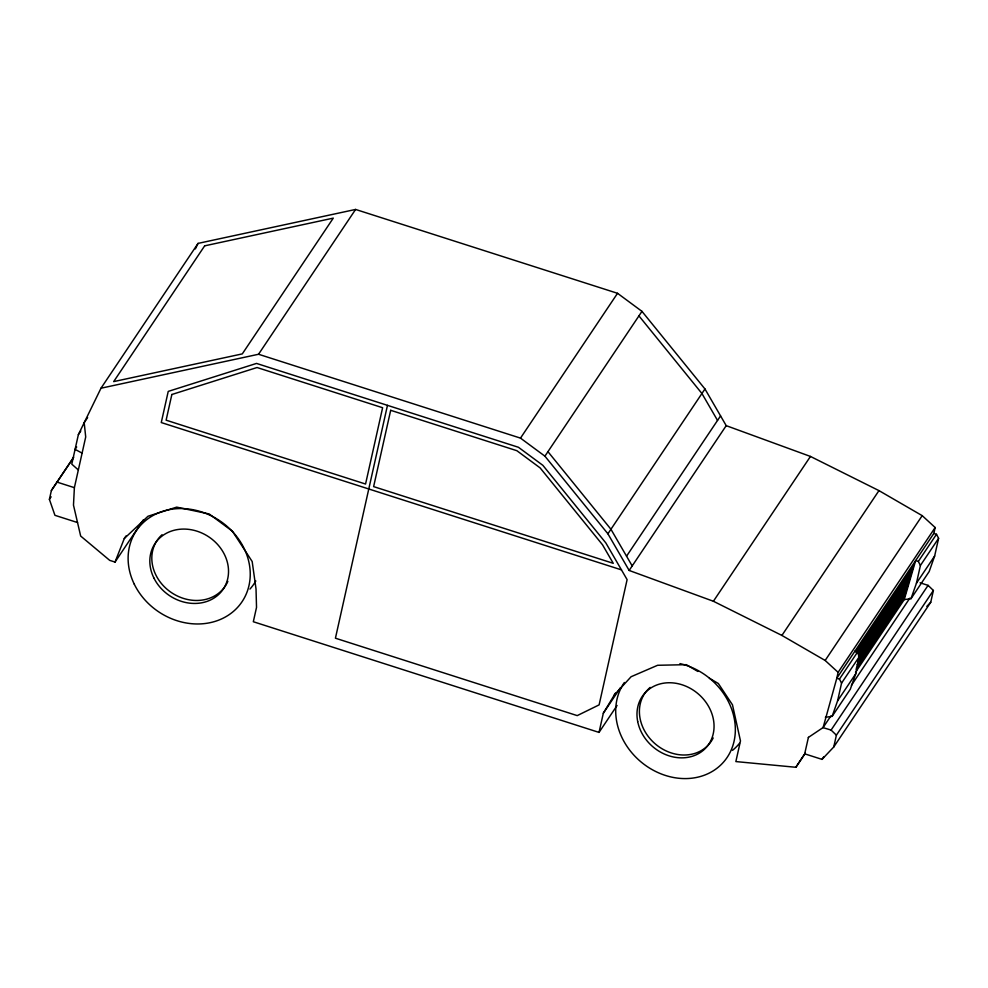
<?xml version="1.0" encoding="UTF-8"?>
<svg xmlns="http://www.w3.org/2000/svg" width="988" height="988" viewBox="0 0 988 988"><rect width="100%" height="100%" fill="white"/><g stroke="black" fill="none" stroke-linecap="round" stroke-linejoin="round"><path stroke-width="1.48" d="M87.623 417.566L84.19 422.691L85.709 436.968L74.384 487.664L73.483 505.127L80.67 536.052L109.717 560.369L115.028 562.073L143.371 519.787M77.533 522.553L54.933 515.316L49.4 499.372L51.376 490.517L73.705 457.197M808.357 737.443L823.115 727.539L836.799 678.237L933.845 533.434L935.167 527.53L922.199 515.65L878.962 490.616L810.456 456.444L726.217 425.655L704.963 388.976L641.965 311.356L617.537 293.3L355.594 209.444L198.057 243.394L100.998 388.21L78.373 434.621L71.778 464.138L78.336 469.955M387.469 405.352L335.426 638.199L577.227 715.608L599.111 704.876L627.108 579.635L605.854 542.955L542.869 465.336L518.441 447.28L256.522 363.423L168.232 391.396L161.266 422.555L621.464 569.878M115.028 562.073L124.29 538.522L147.99 516.255L176.691 507.128L209.197 513.97L232.427 531.235L252.175 561.517L256.028 588.971L256.522 607.41L253.323 621.736L599.024 732.404L603.322 713.225L615.475 693.07M808.419 737.344L804.664 753.943L795.871 767.281L735.862 761.575L740.481 740.914L732.479 704.839L718.338 683.511L709.384 678.237M935.167 527.53L838.12 672.334L836.799 678.237L839.454 679.089L841.554 683.14L837.589 700.85L832.131 716.362L825.363 717.288M804.726 753.844L822.016 759.377L833.761 746.977L836.391 735.171L933.388 590.454L928.078 585.365L920.1 582.809M832.131 716.362L850.31 689.229L855.781 673.717L859.733 656.007L857.646 651.957L854.978 651.104M855.509 672.309L904.23 599.617L910.998 598.679L916.456 583.179L920.408 565.469L938.6 538.337L936.5 534.286L933.845 533.434M910.998 598.679L929.177 571.546L934.636 556.046L938.6 538.337M833.761 746.977L930.745 602.26L933.388 590.454M904.23 599.617L915.666 560.567L918.321 561.419L920.408 565.469M195.365 248.914L198.057 243.394M78.373 434.621L80.794 431.003M76.694 446.971L75.076 449.379L82.103 453.122M51.376 490.517L73.408 457.79M49.4 499.372L51.117 496.816M124.29 538.522L126.007 535.953M100.998 388.21L258.547 354.26L355.594 209.444M258.547 354.26L520.491 438.116L617.537 293.3M838.12 672.334L825.153 660.466L781.903 635.432L713.398 601.26L629.158 570.459L607.904 533.792L544.919 456.172L641.965 311.356M607.904 533.792L704.963 388.976M626.54 556.195L720.561 415.899M629.158 570.459L726.217 425.655M603.322 713.225L620.501 687.586M599.024 732.404L617.068 705.494M713.398 601.26L810.456 456.444M781.903 635.432L878.962 490.616M825.153 660.466L922.199 515.65M856.003 651.598L913.394 565.963L904.069 597.839L856.09 669.419M856.077 652.5L912.27 568.656L910.985 573.04L857.349 653.068M839.454 679.089L857.646 651.957M918.321 561.419L936.5 534.286M858.004 654.118L909.936 576.621L908.651 581.006L858.424 655.958M841.554 683.14L907.601 584.6L906.317 588.984L857.794 661.392M856.744 664.973L905.267 592.565L903.983 596.95L856.312 668.086M837.589 700.85L855.781 673.717M916.456 583.179L934.636 556.046M795.871 767.281L805.319 753.189M830.834 716.004L823.053 727.625L831.093 730.083L836.391 735.171M851.397 685.339L909.8 598.185M831.093 730.083L928.078 585.365M822.016 759.377L823.733 756.82M613.758 695.638L631.11 676.718L657.6 665.282L686.327 664.677L697.849 671.457M926.83 606.397L930.745 602.26M57.094 482.132L74.384 487.664M520.491 438.116L544.919 456.172M638.94 315.888L701.925 393.496L717.535 420.431M547.945 451.652L610.942 529.259L632.197 565.939M739.493 743.297A63.664 54.068 40.4 0 1 732.516 750.349M679.942 663.603A63.664 54.068 40.4 0 1 733.763 742.531A63.664 54.068 40.4 0 1 652.87 770.023A63.664 54.068 40.4 0 1 624.379 682.486M713.188 737.95A41.027 34.852 40.4 0 1 656.427 744.878A41.027 34.852 40.4 0 1 650.178 687.413M255.818 580.956A63.664 54.834 33.8 0 1 249.952 589.07M227.87 581.339A41.027 35.333 33.8 0 1 170.492 591.948A41.027 35.333 33.8 0 1 162.044 534.73M171.85 394.508L166.12 420.184L365.56 484.034L382.615 407.723L257.053 367.524L171.85 394.508M390.68 410.304L373.625 486.615L613.252 563.321L602.495 544.759L540.127 467.904L516.86 450.701L390.68 410.304M204.664 245.839L113.682 381.603L242.295 353.889L333.277 218.126L204.664 245.839M637.692 721.536A41.027 34.852 40.4 0 0 700.863 752.177A41.027 34.852 40.4 0 0 688.019 687.166A41.027 34.852 40.4 0 0 637.692 721.536M134.294 584.217A63.664 54.834 33.8 0 0 239.8 604.804A63.664 54.834 33.8 0 0 193.426 509.796A63.664 54.834 33.8 0 0 134.294 584.217M153.906 578.029A41.027 35.333 33.8 0 0 221.917 590.947A41.027 35.333 33.8 0 0 191.697 529.827A41.027 35.333 33.8 0 0 153.906 578.029"/></g></svg>
